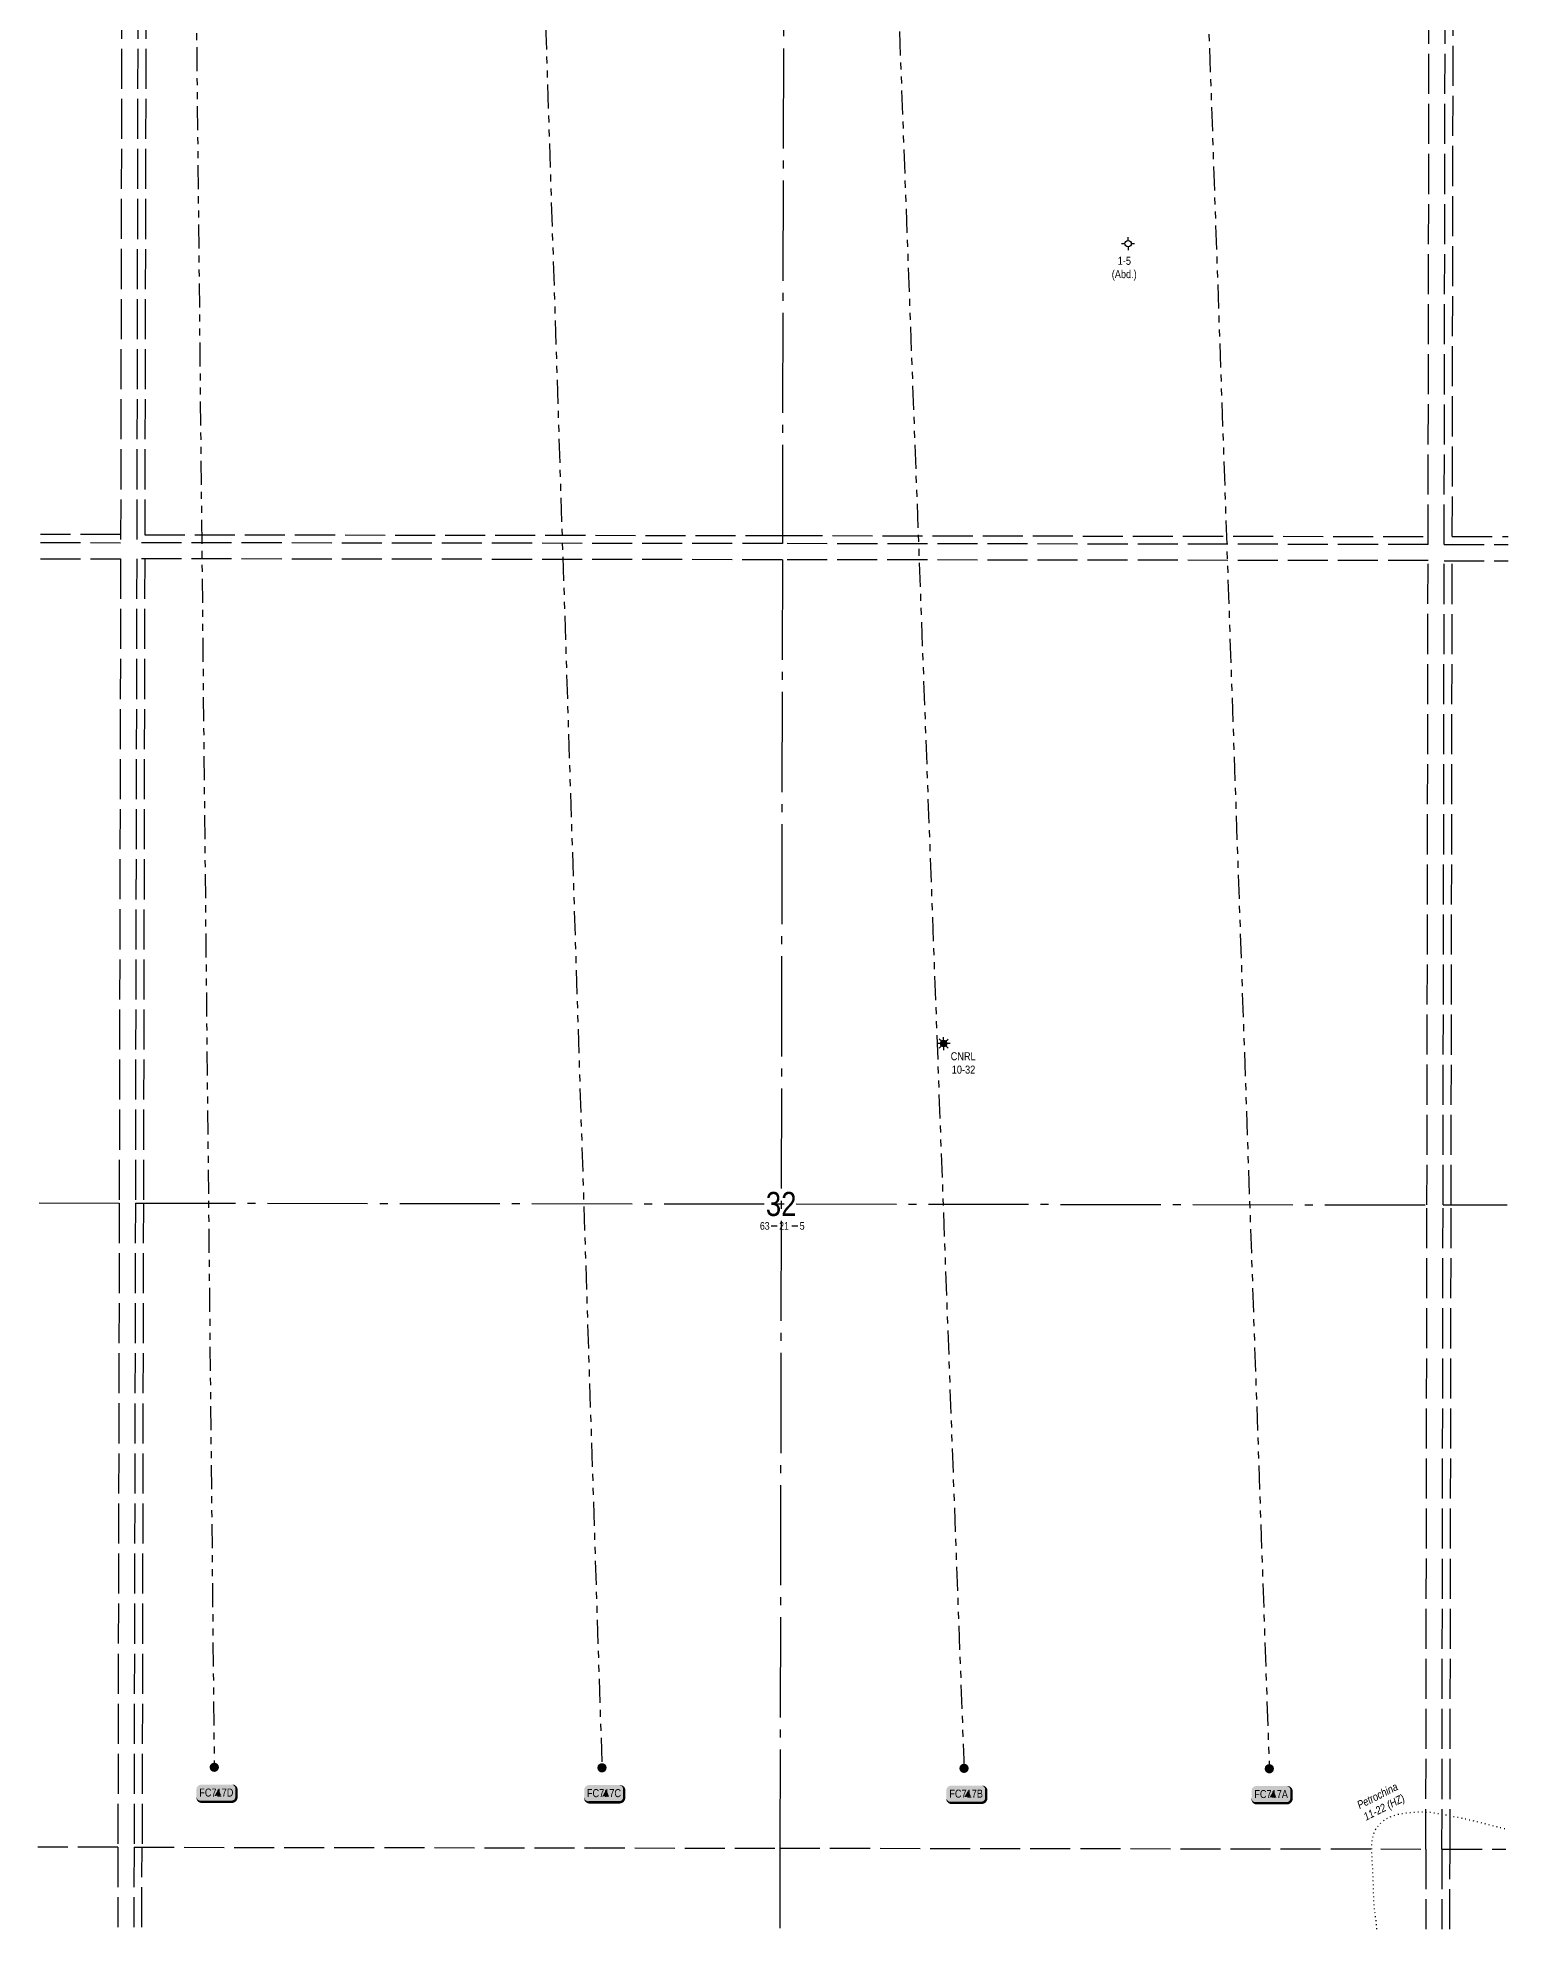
# Model space of a CAD drawing. Extents: x 488725 to 500076, y 6037625 to 6043497.
# Drawn here: x 490058 to 491894, y 6037625 to 6039986 of the extents above; entities that cross this region are included whole.
import ezdxf
from ezdxf.enums import TextEntityAlignment as Align

# ---------------------------------------------------------------- set-up
doc = ezdxf.new("R2010")
doc.units = 0
doc.header["$LTSCALE"] = 5
for name, pattern in [('foc-DOT', [1, 0.2, -0.8]), ('foc-DRILLPATH', [14.75, 6, -1.75, 1.75, -1.75, 1.75, -1.75]), ('foc-QUARTERLINE', [33, 25, -3, 2, -3]), ('foc-UNSURVEYED', [12.5, 10, -2.5])]:
    doc.linetypes.add(name, pattern=pattern)
for name, color, linetype in [('10', 1, 'Continuous'), ('9', 3, 'Continuous'), ('ABADATA-DRILL-T', 8, 'Continuous'), ('AS-DRILL', 8, 'foc-DOT'), ('L-BD', 7, 'Continuous'), ('L-MON', 1, 'Continuous'), ('L-QSEC', 8, 'foc-QUARTERLINE'), ('L-SECLBL', 7, 'Continuous'), ('L-USEC', 7, 'foc-UNSURVEYED'), ('P-PDRILLPATH', 12, 'foc-DRILLPATH')]:
    doc.layers.add(name, color=color, linetype=linetype)
doc.styles.add('80', font='ARIALN.TTF', dxfattribs={"height": 10})
doc.styles.add('80L', font='ARIALN.TTF', dxfattribs={"height": 10})
doc.styles.add('SIMPLEX', font='ARIALN.TTF')

# ---------------------------------------------------------------- blocks, each defined once
blk = doc.blocks.new('L-SECLBL')
at = {"layer": '9', "color": 7}
for p, q in [((-5.1, -27.8), (-12.3, -27.8)), ((20.7, -27.8), (13.5, -27.8))]:
    blk.add_line(p, q, dxfattribs=at)
at = {"layer": '10', "color": 2, "style": 'SIMPLEX'}
blk.add_attdef('SEC', text='', height=30, dxfattribs=at).set_placement((0, 0), align=Align.MIDDLE)
at = {"layer": '10', "color": 5, "style": '80L'}
blk.add_attdef('TWP', text='', height=9.5, dxfattribs=at).set_placement((-14.4, -27.4), align=Align.MIDDLE_RIGHT)
blk.add_attdef('RGE', text='', height=9.5, dxfattribs=at).set_placement((3.6, -27.4), align=Align.MIDDLE_CENTER)
blk.add_attdef('MER', text='', height=9.5, dxfattribs=at).set_placement((23.2, -27.4), align=Align.MIDDLE_LEFT)
blk = doc.blocks.new('plbh')
at = {"layer": 'L-MON'}
h = blk.add_hatch(color=255, dxfattribs=at)
h.dxf.hatch_style = 1
edge = h.paths.add_edge_path()
edge.add_arc((0, 0), 1.16, 0, 360)
h = blk.add_hatch(color=256, dxfattribs=at)
h.dxf.hatch_style = 1
h.paths.add_polyline_path([(-0.96, 0, 1), (0.96, 0, 1)])
h.paths.add_polyline_path([(0.91, 0, -1), (-0.91, 0, -1)], flags=16)
h.paths.add_polyline_path([(0.45, 0, -1), (-0.45, 0, -1)], flags=0)
h = blk.add_hatch(color=256, dxfattribs=at)
h.dxf.hatch_style = 1
h.paths.add_polyline_path([(-0.45, 0, 1), (0.45, 0, 1)])
h.paths.add_polyline_path([(0.4, 0, -1), (-0.4, 0, -1)], flags=16)
at = {"layer": 'L-MON', "color": 240}
for radius in [0.96, 0.91, 0.45, 0.4]:
    blk.add_circle((0, 0), radius, dxfattribs=at)
blk = doc.blocks.new('GABD')
for p, q in [((-0.81, 0), (-1.62, 0)), ((0, 0.81), (0, 1.62)), ((1.62, 0), (0.81, 0)), ((0, -0.81), (0, -1.62))]:
    blk.add_line(p, q)
blk.add_circle((0, 0), 0.8)
blk = doc.blocks.new('GAS')
h = blk.add_hatch(color=255)
h.dxf.hatch_style = 1
edge = h.paths.add_edge_path()
edge.add_arc((0, 0), 0.9, 0, 360)
for p, q in [((-0.81, 0), (-1.62, 0)), ((-0.57, 0.57), (-1.14, 1.14)), ((0, 0.81), (0, 1.62)), ((0.57, 0.57), (1.14, 1.14)), ((1.62, 0), (0.81, 0)), ((-0.57, -0.57), (-1.14, -1.14)), ((0, -0.81), (0, -1.62)), ((1.14, -1.14), (0.57, -0.57))]:
    blk.add_line(p, q)
blk.add_circle((0, 0), 0.8)
blk = doc.blocks.new('*U523')
h = blk.add_hatch(color=254)
edge = h.paths.add_edge_path()
edge.add_line((-19, -11.5), (19, -11.5))
edge.add_arc((19, -5.5), 6, 270, 360)
edge.add_line((25, -5.5), (25, 4))
edge.add_arc((19, 4), 6, 0, 90)
edge.add_line((19, 10), (-19, 10))
edge.add_arc((-19, 4), 6, 90, 180)
edge.add_line((-25, 4), (-25, -5.5))
edge.add_arc((-19, -5.5), 6, 180, 270)
at = {"color": 1, "flags": 128}
blk.add_lwpolyline([(-19, -11.5, 3, 3, 0), (19, -11.5, 3, 3, 0.414214), (25, -5.5, 3, 3, 0), (25, 4, 3, 0, 0.414214), (19, 10, 0, 0, 0), (-19, 10, 0, 0, 0.414214), (-25, 4, 0, 0, 0), (-25, -5.5, 0, 3, 0.414214)], format="xyseb", close=True, dxfattribs=at)
blk.add_lwpolyline([(5.8, -3.4, 0, 10, 0), (0, 0, 5, 5, 0)], format="xyseb", dxfattribs=at)
at = {"color": 1, "style": '80'}
blk.add_attdef('ENTER_TEXT_001', (-36, -5), '', height=10, dxfattribs=at)

msp = doc.modelspace()

# ---------------------------------------------------------------- linework, layer by layer
at = {"layer": 'AS-DRILL', "flags": 128}
msp.add_lwpolyline([(491729.872, 6037625.304), (491729.617, 6037627.793), (491729.137, 6037633.124), (491728.497, 6037638.795), (491727.629, 6037645.136), (491726.68, 6037651.598), (491726.162, 6037658.059), (491726.033, 6037664.32), (491725.824, 6037670.26), (491725.635, 6037676.171), (491725.525, 6037681.981), (491725.325, 6037687.201), (491725.044, 6037692.472), (491724.765, 6037698.392), (491724.465, 6037704.083), (491724.125, 6037709.394), (491723.854, 6037714.634), (491723.654, 6037719.855), (491723.414, 6037725.525), (491723.535, 6037731.735), (491724.367, 6037738.173), (491726.018, 6037744.461), (491728.549, 6037750.206), (491732.168, 6037755.22), (491736.856, 6037759.681), (491742.223, 6037763.422), (491748.208, 6037766.211), (491755.181, 6037768.358), (491763.674, 6037770.033), (491773.577, 6037771.205), (491784.598, 6037771.745), (491796.886, 6037771.093), (491810.852, 6037768.868), (491818.76, 6037767.303), (491825.647, 6037765.941), (491826.617, 6037765.759), (491832.635, 6037764.598), (491839.502, 6037763.176), (491846.879, 6037761.373), (491854.685, 6037759.379), (491863.211, 6037757.203), (491872.227, 6037754.877), (491881.873, 6037752.549), (491890.972, 6037750.441)], dxfattribs=at)
at = {"layer": 'L-QSEC'}
for p, q in [((490990.808, 6040962.788), (490987.758, 6039354.572)), ((490987.72, 6039334.462), (490984.673, 6037726.302)), ((490059.976, 6038531.682), (490159.924, 6038531.54)), ((490180.033, 6038531.512), (491792.362, 6038529.247)), ((491812.472, 6038529.219), (491892.309, 6038529.107)), ((490984.673, 6037726.302), (490984.483, 6037626.355))]:
    msp.add_line(p, q, dxfattribs=at)
at = {"layer": 'L-USEC'}
for p, q in [((490163.305, 6040159.833), (490161.632, 6039355.729)), ((490183.414, 6040159.791), (490181.742, 6039355.701)), ((490193.464, 6040159.79), (490191.813, 6039365.736)), ((491793.777, 6039353.443), (491795.156, 6040157.546)), ((491813.886, 6039353.415), (491815.266, 6040157.511)), ((491823.953, 6039363.451), (491825.315, 6040157.504)), ((490061.685, 6039355.868), (490161.632, 6039355.729)), ((490161.653, 6039365.777), (490061.705, 6039365.917)), ((490987.748, 6039354.572), (490181.742, 6039355.701)), ((490191.813, 6039365.736), (490987.777, 6039364.622)), ((490987.777, 6039364.622), (491793.794, 6039363.493)), ((491823.953, 6039363.451), (491893.742, 6039363.353)), ((490061.643, 6039335.759), (490161.591, 6039335.619)), ((490161.591, 6039335.619), (490159.924, 6038531.54)), ((490181.7, 6039335.591), (490180.033, 6038531.499)), ((490987.72, 6039334.462), (490181.7, 6039335.591)), ((490191.75, 6039335.577), (490190.082, 6038531.498)), ((491793.742, 6039333.334), (490987.72, 6039334.462)), ((491793.777, 6039353.443), (490987.748, 6039354.572)), ((491792.362, 6038529.247), (491793.742, 6039333.334)), ((491812.472, 6038529.212), (491813.852, 6039333.305)), ((491813.852, 6039333.305), (491893.691, 6039333.193)), ((491813.886, 6039353.415), (491893.725, 6039353.303)), ((491822.521, 6038529.205), (491823.901, 6039333.291)), ((490159.924, 6038531.54), (490158.257, 6037727.468)), ((490180.033, 6038531.499), (490178.366, 6037727.426)), ((490190.082, 6038531.498), (490188.416, 6037727.425)), ((491790.98, 6037725.167), (491792.362, 6038529.247)), ((491811.089, 6037725.132), (491812.472, 6038529.212)), ((491821.139, 6037725.124), (491822.521, 6038529.205)), ((490158.257, 6037727.468), (490058.309, 6037727.609)), ((490158.257, 6037727.468), (490158.05, 6037627.52)), ((490178.366, 6037727.426), (490178.159, 6037627.492)), ((490178.366, 6037727.439), (490984.673, 6037726.302)), ((490188.209, 6037627.478), (490188.416, 6037727.425)), ((490984.673, 6037726.302), (491790.98, 6037725.167)), ((491790.98, 6037725.167), (491790.808, 6037625.219)), ((491811.089, 6037725.132), (491810.918, 6037625.19)), ((491811.089, 6037725.138), (491890.928, 6037725.025)), ((491820.968, 6037625.176), (491821.139, 6037725.124))]:
    msp.add_line(p, q, dxfattribs=at)
at = {"layer": 'P-PDRILLPATH', "flags": 128}
for points in [[(490924.011, 6042862.318), (490234.241, 6042163.654), (490278.542, 6037827.265)], [(490926.61, 6042858.144), (490615.229, 6042377.619), (490762.541, 6037826.57)], [(490929.214, 6042853.961), (491044.23, 6042400.616), (491214.547, 6037825.932)], [(490931.815, 6042849.784), (491437.235, 6042376.621), (491595.552, 6037825.393)]]:
    msp.add_lwpolyline(points, dxfattribs=at)

# ---------------------------------------------------------------- block references
at = {"layer": 'ABADATA-DRILL-T', "linetype": 'Continuous'}
for name, p, xscale, yscale, zscale in [('GABD', (491419.279, 6039728.966), 4.9974073, 4.9974073, 4.9974073), ('GAS', (491189.028, 6038730.525), 4.994758574182849, 4.994758574182849, 4.994758574182849)]:
    msp.add_blockref(name, p, dxfattribs=dict(at, xscale=xscale, yscale=yscale, zscale=zscale))
at = {"layer": 'L-BD', "linetype": 'Continuous'}
ref = msp.add_blockref('*U523', (490281.299, 6037795.685), dxfattribs=dict(at, xscale=0.9989517148365709, yscale=0.9989517148365709, zscale=0.9989517148365709))
ref.add_attrib('ENTER_TEXT_001', 'FC717D', (490259.831, 6037790.687), dxfattribs={"layer": '0', "color": 1, "height": 9.9895, "style": '80'})
ref = msp.add_blockref('*U523', (490765.298, 6037794.99), dxfattribs=dict(at, xscale=0.9989517148365709, yscale=0.9989517148365709, zscale=0.9989517148365709))
ref.add_attrib('ENTER_TEXT_001', 'FC717C', (490743.752, 6037789.992), dxfattribs={"layer": '0', "color": 1, "height": 9.9895, "style": '80'})
ref = msp.add_blockref('*U523', (491217.304, 6037794.352), dxfattribs=dict(at, xscale=0.9989517148365709, yscale=0.9989517148365709, zscale=0.9989517148365709))
ref.add_attrib('ENTER_TEXT_001', 'FC717B', (491196.136, 6037789.354), dxfattribs={"layer": '0', "color": 1, "height": 9.9895, "style": '80'})
ref = msp.add_blockref('*U523', (491598.309, 6037793.813), dxfattribs=dict(at, xscale=0.9989517148365709, yscale=0.9989517148365709, zscale=0.9989517148365709))
ref.add_attrib('ENTER_TEXT_001', 'FC717A', (491576.828, 6037788.815), dxfattribs={"layer": '0', "color": 1, "height": 9.9895, "style": '80'})
at = {"layer": 'L-MON', "xscale": 5, "yscale": 5, "zscale": 5}
for p in [(490278.542, 6037827.265), (490762.541, 6037826.57), (491214.547, 6037825.932), (491595.552, 6037825.393)]:
    msp.add_blockref('plbh', p, dxfattribs=at)
at = {"layer": 'L-SECLBL', "xscale": 1.000521411728508, "yscale": 1.000521411728508, "zscale": 1.000521411728508}
msp.add_blockref('L-SECLBL', (490986.196, 6038530.379), dxfattribs=at).add_auto_attribs({'SEC': '32', 'TWP': '63', 'RGE': '21', 'MER': '5'})

# ---------------------------------------------------------------- texts
at = {"layer": 'ABADATA-DRILL-T', "linetype": 'Continuous', "char_height": 9.98952, "attachment_point": 1, "style": '80L'}
for s, width, insert in [('\\pi9.5747,t39.543;1-5\\P\\pi2.103,tz;(Abd.)', 33.98375, (491396.785, 6039712.599)), ('\\pi0.2159;CNRL\\P\\pi1.5821;10-32', 30.59795, (491197.633, 6038719.713))]:
    msp.add_mtext_dynamic_manual_height_columns(s, width=width, gutter_width=200.105, heights=[0], dxfattribs=dict(at, insert=insert))
at = {"layer": 'ABADATA-DRILL-T', "insert": (491696.403, 6037780.101), "char_height": 9.98952, "attachment_point": 1, "rotation": 26.8772, "style": '80L'}
msp.add_mtext_dynamic_manual_height_columns('\\pi8.3815;{\\fArial Narrow|b0|i1|c0|p34;Petrochina\\P\\pi8.8721;11-22 (HZ)}', width=70.70371, gutter_width=50.026, heights=[0], dxfattribs=at)

doc.saveas('drawing.dxf')
